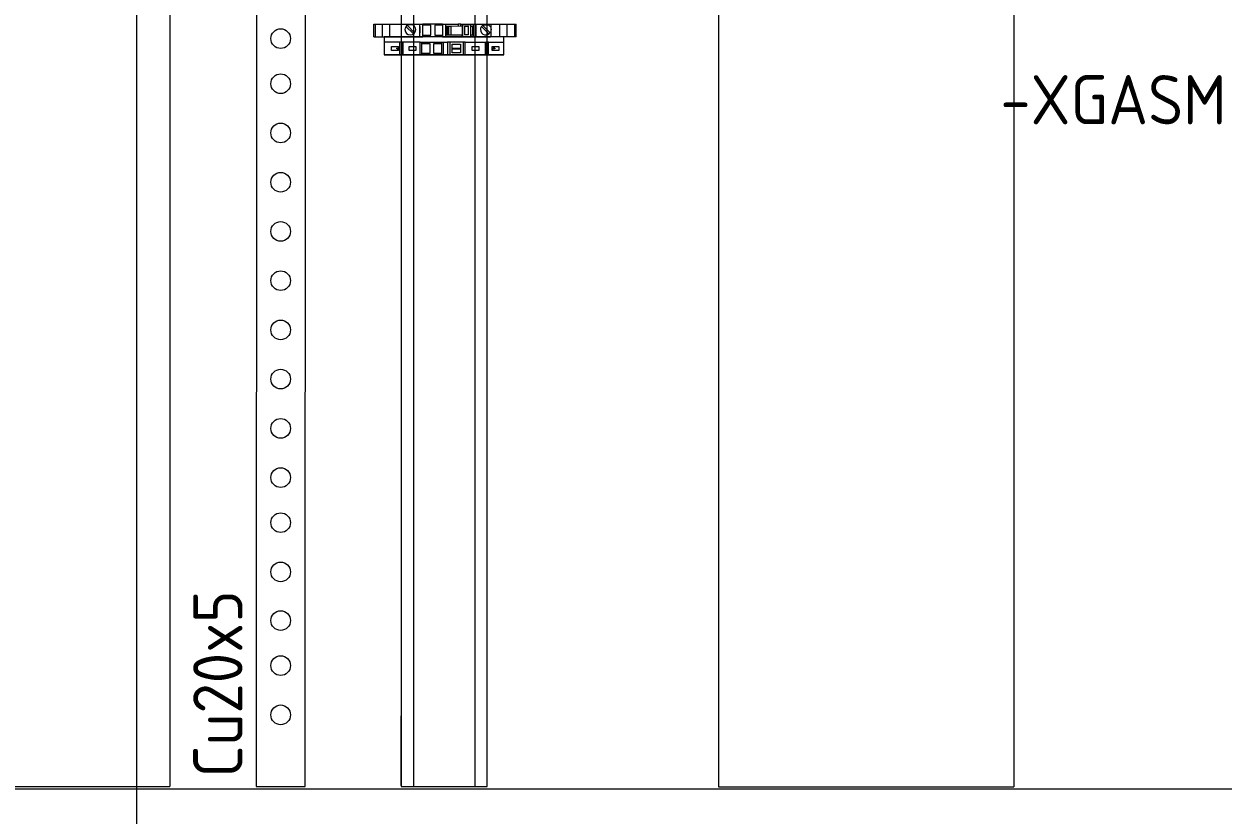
# Model space of a CAD drawing. Header units: millimetres. Extents: x 4962 to 7449, y 754 to 2938.
# Drawn here: x 6654.5 to 7141.9, y 1166 to 1487.3 of the extents above; entities that cross this region are included whole.
import ezdxf

# ---------------------------------------------------------------- set-up
doc = ezdxf.new("R2010")
doc.units = ezdxf.units.MM
doc.layers.add('000-PI-Oprema', color=30, linetype='Continuous', lineweight=5)
for name, color, linetype in [('000-PI-ORMAR', 2, 'Continuous'), ('000-PI_TEXT', 7, 'Continuous'), ('002-PI-Kabelska kanalica', 150, 'Continuous'), ('004-PI-DIN Šina', 3, 'Continuous')]:
    doc.layers.add(name, color=color, linetype=linetype)
doc.styles.add('PI0', font='isocpeur.ttf', dxfattribs={"width": 0.9})

msp = doc.modelspace()

# ---------------------------------------------------------------- linework, layer by layer
at = {"color": 0, "linetype": 'ByBlock', "lineweight": 0}
for p, q in [((6807.58, 1206.29), (6807.58, 1177.99)), ((6812.65, 1206.29), (6812.65, 1177.99)), ((6837.65, 1206.29), (6837.65, 1177.99)), ((6842.65, 1177.99), (6842.65, 1206.29))]:
    msp.add_line(p, q, dxfattribs=at)
at = {"color": 0, "linetype": 'ByBlock', "lineweight": 0, "ltscale": 0.25}
msp.add_lwpolyline([(6800.85, 1482.09), (6800.85, 1474.74), (6849.45, 1474.74), (6849.45, 1482.09), (6800.85, 1482.09)], dxfattribs=at)
at = {"layer": '000-PI-Oprema', "color": 0, "linetype": 'ByBlock', "lineweight": 0}
for p, q in [((6796.55, 1487.24), (6815.35, 1487.24)), ((6796.55, 1482.09), (6796.55, 1487.24)), ((6797.09, 1487.24), (6797.09, 1482.09)), ((6800.17, 1482.09), (6800.17, 1487.24)), ((6803.17, 1482.09), (6803.17, 1487.24)), ((6810.15, 1486.75), (6813.19, 1483.71)), ((6810.36, 1486.89), (6810.36, 1486.89)), ((6812.48, 1486.89), (6810.36, 1486.89)), ((6812.48, 1486.89), (6812.48, 1486.89)), ((6815.35, 1487.24), (6816.55, 1487.24)), ((6815.35, 1482.09), (6815.35, 1487.24)), ((6824.55, 1487.24), (6816.55, 1487.24)), ((6816.55, 1487.24), (6816.55, 1487.24)), ((6816.55, 1482.09), (6816.55, 1487.24)), ((6816.55, 1486.76), (6816.55, 1486.76)), ((6819.7, 1486.76), (6816.55, 1486.76)), ((6819.7, 1482.74), (6819.7, 1486.76)), ((6819.7, 1486.76), (6819.7, 1486.76)), ((6821.4, 1486.76), (6821.4, 1482.74)), ((6821.4, 1486.76), (6821.4, 1486.76)), ((6824.55, 1486.76), (6821.4, 1486.76)), ((6824.55, 1487.24), (6825.75, 1487.24)), ((6824.55, 1487.24), (6824.55, 1487.24)), ((6824.55, 1487.24), (6824.55, 1482.09)), ((6824.55, 1486.76), (6824.55, 1486.76)), ((6825.75, 1487.24), (6830.87, 1487.24)), ((6825.75, 1487.24), (6825.75, 1482.09)), ((6826.02, 1486.44), (6832.5, 1486.46)), ((6830.35, 1487.24), (6830.35, 1487.24)), ((6831.97, 1487.24), (6830.87, 1487.24)), ((6830.87, 1487.24), (6830.87, 1487.24)), ((6830.87, 1487.24), (6830.87, 1486.45)), ((6831.97, 1487.24), (6854.35, 1487.24)), ((6831.97, 1487.24), (6831.97, 1487.24)), ((6831.97, 1487.24), (6831.97, 1487.24)), ((6831.97, 1486.46), (6831.97, 1487.24)), ((6832.5, 1487.1), (6832.66, 1487.1)), ((6832.5, 1487.1), (6832.5, 1486.41)), ((6832.66, 1487.1), (6832.66, 1482.23)), ((6832.66, 1487.1), (6836.03, 1487.1)), ((6835.03, 1482.86), (6835.03, 1486.46)), ((6835.4, 1487.24), (6835.4, 1487.24)), ((6836.03, 1482.23), (6836.03, 1487.1)), ((6836.03, 1487.1), (6836.03, 1487.1)), ((6837.08, 1482.09), (6837.08, 1487.24)), ((6837.62, 1487.24), (6837.62, 1482.09)), ((6838.05, 1487.24), (6838.05, 1487.24)), ((6838.05, 1487.24), (6838.05, 1482.09)), ((6838.15, 1482.09), (6838.15, 1487.24)), ((6840.8, 1486.75), (6840.8, 1486.75)), ((6840.8, 1486.75), (6843.84, 1483.71)), ((6841.01, 1486.89), (6841.01, 1486.89)), ((6841.01, 1486.89), (6843.13, 1486.89)), ((6843.13, 1486.89), (6843.13, 1486.89)), ((6844.22, 1482.09), (6844.22, 1487.24)), ((6847.72, 1482.09), (6847.72, 1487.24)), ((6850.72, 1482.09), (6850.72, 1487.24)), ((6853.8, 1487.24), (6853.8, 1482.09)), ((6854.35, 1482.09), (6854.35, 1487.24)), ((6796.55, 1482.09), (6797.23, 1482.09)), ((6796.55, 1482.09), (6815.35, 1482.09)), ((6800.85, 1482.09), (6800.85, 1474.74)), ((6849.45, 1482.09), (6800.85, 1482.09)), ((6812.69, 1483.22), (6809.66, 1486.26)), ((6815.35, 1486.29), (6815.35, 1483.69)), ((6815.35, 1486.29), (6815.35, 1486.29)), ((6815.35, 1483.69), (6815.35, 1483.69)), ((6815.35, 1482.09), (6816.55, 1482.09)), ((6816.55, 1482.74), (6816.55, 1482.74)), ((6816.55, 1482.74), (6819.7, 1482.74)), ((6816.55, 1482.09), (6816.55, 1482.09)), ((6824.55, 1482.09), (6816.55, 1482.09)), ((6819.7, 1482.74), (6819.7, 1482.74)), ((6821.4, 1482.74), (6824.55, 1482.74)), ((6821.4, 1482.74), (6821.4, 1482.74)), ((6824.55, 1482.74), (6824.55, 1482.74)), ((6824.55, 1482.09), (6824.55, 1482.09)), ((6824.55, 1482.09), (6825.75, 1482.09)), ((6825.75, 1482.09), (6843.95, 1482.09)), ((6826.02, 1486.44), (6826.02, 1486.44)), ((6826.02, 1482.89), (6826.02, 1486.44)), ((6826.02, 1482.89), (6832.5, 1482.89)), ((6826.02, 1482.89), (6826.02, 1482.89)), ((6826.07, 1486.44), (6826.07, 1482.89)), ((6826.82, 1486.41), (6827.07, 1486.41)), ((6826.82, 1486.41), (6826.82, 1486.41)), ((6826.82, 1482.91), (6826.82, 1486.41)), ((6826.82, 1482.91), (6826.82, 1482.91)), ((6826.82, 1482.91), (6827.07, 1482.91)), ((6827.07, 1482.89), (6827.07, 1486.44)), ((6827.07, 1486.41), (6828.07, 1486.41)), ((6827.07, 1482.91), (6828.07, 1482.91)), ((6828.01, 1482.91), (6828.01, 1486.41)), ((6828.07, 1486.44), (6828.07, 1486.41)), ((6828.07, 1482.91), (6828.07, 1482.89)), ((6830.35, 1482.09), (6830.35, 1482.09)), ((6832.5, 1486.41), (6832.5, 1482.91)), ((6832.5, 1482.23), (6832.5, 1482.91)), ((6832.5, 1482.23), (6832.66, 1482.23)), ((6832.66, 1482.23), (6836.03, 1482.23)), ((6833.46, 1486.44), (6835.03, 1486.44)), ((6833.46, 1486.44), (6833.46, 1482.91)), ((6833.46, 1482.91), (6833.46, 1482.86)), ((6833.62, 1482.86), (6833.46, 1482.86)), ((6835.03, 1482.86), (6833.62, 1482.86)), ((6835.4, 1482.09), (6835.4, 1482.09)), ((6836.03, 1486.44), (6836.82, 1486.44)), ((6836.03, 1482.89), (6836.82, 1482.89)), ((6836.03, 1482.23), (6836.03, 1482.23)), ((6836.82, 1486.44), (6836.82, 1486.44)), ((6836.82, 1482.89), (6836.82, 1486.44)), ((6836.82, 1482.89), (6836.82, 1482.89)), ((6838.05, 1482.09), (6838.05, 1482.09)), ((6838.15, 1483.69), (6838.15, 1486.29)), ((6838.15, 1486.29), (6838.15, 1486.29)), ((6838.15, 1483.69), (6838.15, 1483.69)), ((6840.31, 1486.26), (6840.31, 1486.26)), ((6843.34, 1483.22), (6840.31, 1486.26)), ((6843.34, 1483.22), (6843.34, 1483.22)), ((6843.84, 1483.71), (6843.84, 1483.71)), ((6854.35, 1482.09), (6843.95, 1482.09)), ((6849.45, 1474.74), (6849.45, 1482.09)), ((6807.11, 1479.89), (6800.85, 1479.89)), ((6803.75, 1476.46), (6803.75, 1478.16)), ((6803.75, 1478.16), (6806.65, 1478.16)), ((6806.13, 1477.51), (6806, 1477.51)), ((6806, 1477.11), (6806, 1477.51)), ((6806.13, 1477.11), (6806, 1477.11)), ((6806.13, 1477.51), (6806.13, 1477.11)), ((6806.13, 1477.51), (6806.65, 1477.51)), ((6806.13, 1477.11), (6806.65, 1477.11)), ((6806.65, 1478.16), (6806.65, 1477.51)), ((6806.65, 1477.51), (6806.65, 1477.11)), ((6806.65, 1477.11), (6806.65, 1476.46)), ((6807.11, 1474.74), (6807.11, 1479.89)), ((6808.05, 1479.89), (6807.11, 1479.89)), ((6808.05, 1474.74), (6808.05, 1479.89)), ((6808.15, 1479.89), (6808.05, 1479.89)), ((6808.15, 1479.89), (6808.15, 1474.74)), ((6808.41, 1479.89), (6808.15, 1479.89)), ((6808.41, 1479.89), (6808.41, 1474.74)), ((6815.43, 1479.89), (6808.41, 1479.89)), ((6811, 1478.16), (6813.7, 1478.16)), ((6811, 1476.46), (6811, 1478.16)), ((6813.7, 1478.16), (6813.7, 1476.46)), ((6815.43, 1479.89), (6816.15, 1479.89)), ((6815.43, 1474.74), (6815.43, 1479.89)), ((6816.15, 1479.31), (6816.15, 1479.89)), ((6816.15, 1479.89), (6824.15, 1479.89)), ((6816.15, 1475.31), (6816.15, 1479.31)), ((6816.15, 1479.31), (6819.3, 1479.31)), ((6819.3, 1479.31), (6819.3, 1475.31)), ((6821, 1479.31), (6824.15, 1479.31)), ((6821, 1475.31), (6821, 1479.31)), ((6824.15, 1479.89), (6824.15, 1479.31)), ((6824.15, 1479.89), (6824.86, 1479.89)), ((6824.15, 1479.31), (6824.15, 1475.31)), ((6824.86, 1479.89), (6826.54, 1479.89)), ((6824.86, 1474.74), (6824.86, 1479.89)), ((6827.46, 1479.89), (6826.54, 1479.89)), ((6826.54, 1479.89), (6826.54, 1474.74)), ((6832.84, 1479.89), (6827.46, 1479.89)), ((6827.46, 1479.89), (6827.46, 1474.74)), ((6828.37, 1479.06), (6831.82, 1479.06)), ((6828.37, 1477.51), (6828.37, 1479.06)), ((6828.37, 1477.51), (6831.82, 1477.51)), ((6828.37, 1477.11), (6828.37, 1477.51)), ((6828.37, 1477.11), (6831.82, 1477.11)), ((6828.37, 1475.56), (6828.37, 1477.11)), ((6831.82, 1479.06), (6831.82, 1477.51)), ((6831.82, 1477.51), (6831.82, 1477.11)), ((6831.82, 1477.11), (6831.82, 1475.56)), ((6832.84, 1479.89), (6832.84, 1474.74)), ((6833.66, 1479.89), (6832.84, 1479.89)), ((6833.66, 1474.74), (6833.66, 1479.89)), ((6833.66, 1479.89), (6841.89, 1479.89)), ((6836.6, 1478.16), (6839.3, 1478.16)), ((6836.6, 1476.46), (6836.6, 1478.16)), ((6839.3, 1478.16), (6839.3, 1476.46)), ((6841.89, 1479.89), (6841.89, 1474.74)), ((6841.89, 1479.89), (6842.14, 1479.89)), ((6842.14, 1474.74), (6842.14, 1479.89)), ((6842.14, 1479.89), (6842.24, 1479.89)), ((6843.18, 1479.89), (6842.24, 1479.89)), ((6842.24, 1474.74), (6842.24, 1479.89)), ((6843.18, 1479.89), (6849.45, 1479.89)), ((6843.18, 1474.74), (6843.18, 1479.89)), ((6844.7, 1477.51), (6844.7, 1478.16)), ((6844.7, 1478.16), (6847.4, 1478.16)), ((6844.7, 1477.11), (6844.7, 1477.51)), ((6844.7, 1477.51), (6845.03, 1477.51)), ((6844.7, 1477.11), (6845.03, 1477.11)), ((6844.7, 1476.46), (6844.7, 1477.11)), ((6845.03, 1477.51), (6845.03, 1477.11)), ((6845.73, 1477.51), (6845.03, 1477.51)), ((6845.73, 1477.11), (6845.03, 1477.11)), ((6845.73, 1477.51), (6845.73, 1477.11)), ((6847.4, 1478.16), (6847.4, 1476.46)), ((6806.65, 1476.46), (6803.75, 1476.46)), ((6808.05, 1474.74), (6807.11, 1474.74)), ((6808.15, 1474.74), (6808.05, 1474.74)), ((6808.41, 1474.74), (6808.15, 1474.74)), ((6813.7, 1476.46), (6811, 1476.46)), ((6815.43, 1474.74), (6816.15, 1474.74)), ((6819.3, 1475.31), (6816.15, 1475.31)), ((6816.15, 1474.74), (6816.15, 1475.31)), ((6824.15, 1475.31), (6821, 1475.31)), ((6824.15, 1475.31), (6824.15, 1474.74)), ((6831.82, 1475.56), (6828.37, 1475.56)), ((6839.3, 1476.46), (6836.6, 1476.46)), ((6847.4, 1476.46), (6844.7, 1476.46))]:
    msp.add_line(p, q, dxfattribs=at)
at = {"layer": '000-PI-Oprema', "color": 0, "linetype": 'ByBlock', "lineweight": 0, "ltscale": 0.25}
msp.add_line((6849.45, 1474.74), (6800.85, 1474.74), dxfattribs=at)
at = {"layer": '000-PI-Oprema', "color": 0, "linetype": 'ByBlock', "lineweight": 0}
for centre, radius, start, end in [((6811.42, 1484.99), 2.18, 119.1246, 180), ((6811.42, 1484.99), 2.18, 0, 60.8754), ((6842.07, 1484.99), 2.17, 119.1246, 180), ((6842.07, 1484.99), 2.17, 30.4503, 60.8754), ((6811.42, 1484.99), 2.18, 180, 0), ((6842.07, 1484.99), 2.17, 180, 329.5497)]:
    msp.add_arc(centre, radius, start, end, dxfattribs=at)
at = {"layer": '000-PI-Oprema', "color": 0, "linetype": 'ByBlock', "lineweight": 0, "extrusion": (0, 0, -1)}
for start_param, end_param in [(-2.102255, -1.570796), (-1.570796, -1.039338)]:
    msp.add_ellipse((6842.07, 1484.99), major_axis=(0, -2.18), ratio=1, start_param=start_param, end_param=end_param, dxfattribs=at)
at = {"layer": '000-PI-ORMAR', "color": 18, "linetype": 'ByBlock', "lineweight": 0, "true_color": 0x000000}
msp.add_line((6700.27, 2758.89), (6700.27, 868.89), dxfattribs=at)
at = {"layer": '002-PI-Kabelska kanalica', "color": 0, "linetype": 'ByBlock', "lineweight": 0}
for p, q in [((6713.77, 2604.54), (6713.77, 1177.54)), ((6936.52, 2606.48), (6936.52, 1177.48)), ((7056.52, 2606.48), (7056.52, 1177.48)), ((5236.27, 1176.59), (7399.27, 1176.59)), ((6593.77, 1177.54), (6713.77, 1177.54)), ((6936.52, 1177.48), (7056.52, 1177.48))]:
    msp.add_line(p, q, dxfattribs=at)
at = {"layer": '004-PI-DIN Šina', "color": 0, "linetype": 'ByBlock', "lineweight": 0}
for p, q in [((6749.29, 2604.95), (6748.77, 1177.54)), ((6768.77, 1177.54), (6769.29, 2604.95)), ((6748.77, 1177.54), (6768.77, 1177.54))]:
    msp.add_line(p, q, dxfattribs=at)
msp.add_lwpolyline([(6807.65, 1177.59), (6842.65, 1177.59), (6842.65, 2607.59), (6807.65, 2607.59)], close=True, dxfattribs=at)
for points in [[(6812.65, 2607.59), (6812.65, 1177.59)], [(6837.65, 2607.59), (6837.65, 1177.59)]]:
    msp.add_lwpolyline(points, dxfattribs=at)
at = {"layer": '004-PI-DIN Šina', "color": 0, "linetype": 'ByBlock', "lineweight": 0, "ltscale": 0.01}
for centre in [(6758.77, 1481.31), (6758.77, 1463.01), (6758.77, 1443.01), (6758.77, 1443.01), (6758.77, 1423.01), (6758.77, 1403.01), (6758.77, 1383.01), (6758.77, 1363.01), (6758.77, 1343.01), (6758.77, 1323.01), (6758.77, 1303.01), (6758.77, 1284.72), (6758.77, 1264.72), (6758.77, 1244.95), (6758.77, 1226.66), (6758.77, 1206.66), (6758.77, 1206.66)]:
    msp.add_circle(centre, 4, dxfattribs=at)

# ---------------------------------------------------------------- texts
at = {"color": 0, "style": 'PI0', "width": 0.9}
msp.add_text('Cu20x5', height=20, rotation=90, dxfattribs=at).set_placement((6743.24, 1181.25))
at = {"layer": '000-PI_TEXT', "color": 0, "linetype": 'ByBlock', "lineweight": 0, "style": 'PI0', "width": 0.9}
msp.add_text('-XGASM', height=20, dxfattribs=at).set_placement((7051.08, 1446.51))

doc.saveas('drawing.dxf')
